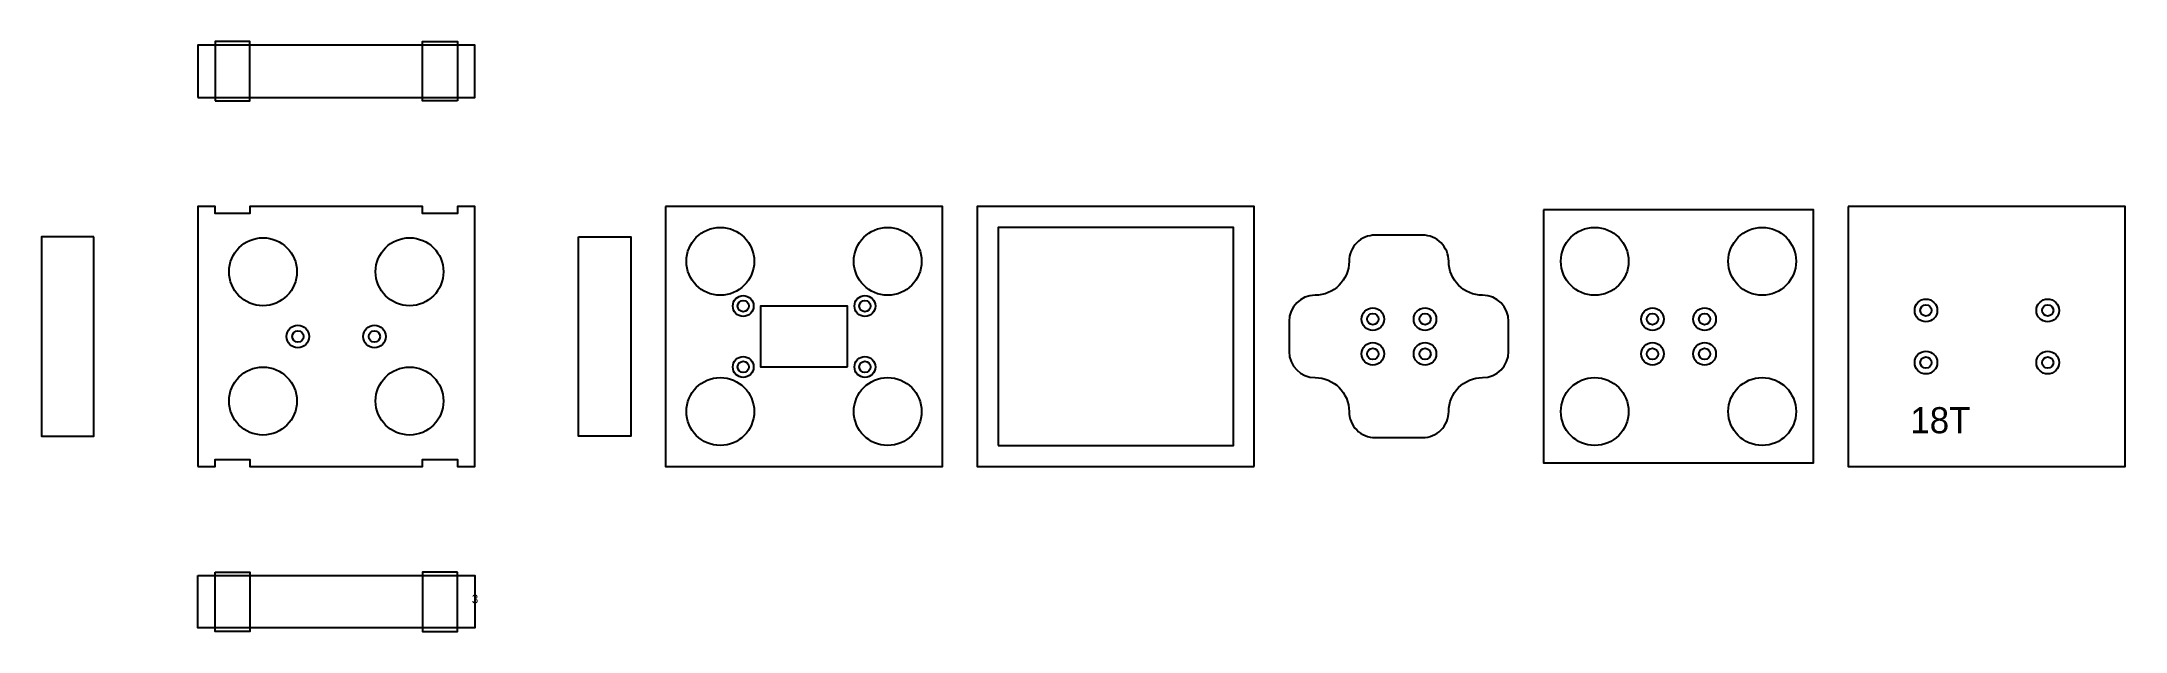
# Model space of a CAD drawing. Header units: millimetres. Extents: x 370 to 1568, y 210 to 548.
import ezdxf

# ---------------------------------------------------------------- set-up
doc = ezdxf.new("R2010")
doc.units = ezdxf.units.MM
for name, color, linetype in [('TEXT', 3, 'Continuous'), ('볼트 구멍', 7, 'Continuous'), ('치구', 7, 'Continuous')]:
    doc.layers.add(name, color=color, linetype=linetype)

msp = doc.modelspace()

# ---------------------------------------------------------------- linework, layer by layer
at = {"layer": '볼트 구멍', "color": 3}
msp.add_lwpolyline([(833.5, 361.5), (833.5, 396.5), (783.5, 396.5), (783.5, 361.5)], close=True, dxfattribs=at)
at = {"layer": '볼트 구멍', "color": 6}
for centre, radius in [((773.5, 396.5), 6), ((843.5, 396.5), 6), ((1135.6, 389), 6.5), ((1165.6, 389), 6.5), ((1296.4, 389), 6.5), ((1326.4, 389), 6.5), ((1453.7, 394), 6.5), ((1523.7, 394), 6.5), ((1135.6, 369), 6.5), ((1165.6, 369), 6.5), ((1296.4, 369), 6.5), ((1326.4, 369), 6.5), ((773.5, 361.5), 6), ((843.5, 361.5), 6), ((1453.7, 364), 6.5), ((1523.7, 364), 6.5)]:
    msp.add_circle(centre, radius, dxfattribs=at)
at = {"layer": '볼트 구멍', "color": 3}
for centre in [(773.5, 396.5), (843.5, 396.5), (1453.7, 394), (1523.7, 394), (1135.6, 389), (1165.6, 389), (1296.4, 389), (1326.4, 389), (517.4, 379), (561.4, 379), (1135.6, 369), (1165.6, 369), (1296.4, 369), (1326.4, 369), (773.5, 361.5), (843.5, 361.5), (1453.7, 364), (1523.7, 364)]:
    msp.add_circle(centre, 3.25, dxfattribs=at)
at = {"layer": '볼트 구멍', "color": 2}
for centre in [(517.4, 379), (561.4, 379)]:
    msp.add_circle(centre, 6.5, dxfattribs=at)
at = {"layer": '치구'}
for points in [[(459.8, 516.4), (619.1, 516.4), (619.1, 546.4), (459.8, 546.4)], [(459.8, 304.4), (469.8, 304.4), (469.8, 308.4), (489.8, 308.4), (489.8, 304.4), (589.1, 304.4), (589.1, 308.4), (609.1, 308.4), (609.1, 304.4), (619.1, 304.4), (619.1, 453.7), (609.1, 453.7), (609.1, 449.7), (589.1, 449.7), (589.1, 453.7), (489.8, 453.7), (489.8, 449.7), (469.8, 449.7), (469.8, 453.7), (459.8, 453.7)], [(728.8, 453.7), (728.8, 304.4), (888.1, 304.4), (888.1, 453.7)], [(1067.4, 304.4), (1067.4, 453.7), (908.1, 453.7), (908.1, 304.4)], [(1233.7, 451.7), (1233.7, 306.4), (1389, 306.4), (1389, 451.7)], [(1409, 453.7), (1409, 304.4), (1568.3, 304.4), (1568.3, 453.7)], [(400, 436.3), (370, 436.3), (370, 321.8), (400, 321.8)], [(678.8, 436.3), (708.8, 436.3), (708.8, 321.8), (678.8, 321.8)], [(920.1, 316.4), (1055.4, 316.4), (1055.4, 441.7), (920.1, 441.7)], [(459.8, 241.6), (619.1, 241.6), (619.1, 211.6), (459.8, 211.6)]]:
    msp.add_lwpolyline(points, close=True, dxfattribs=at)
at = {"layer": '치구', "color": 1}
for points in [[(469.8, 514.4), (489.8, 514.4), (489.8, 548.4), (469.8, 548.4)], [(609.1, 514.4), (589.1, 514.4), (589.1, 548.4), (609.1, 548.4)], [(469.8, 243.6), (489.8, 243.6), (489.8, 209.6), (469.8, 209.6)], [(609.1, 243.6), (589.1, 243.6), (589.1, 209.6), (609.1, 209.6)]]:
    msp.add_lwpolyline(points, close=True, dxfattribs=at)
at = {"layer": '치구'}
msp.add_lwpolyline([(1087.4, 387.7), (1087.4, 370.4, 0.414213), (1102.4, 355.4, -0.414213), (1121.9, 335.9, 0.414214), (1136.9, 320.9), (1164.2, 320.9, 0.414214), (1179.2, 335.9, -0.414213), (1198.7, 355.4, 0.414213), (1213.7, 370.4), (1213.7, 387.7, 0.414213), (1198.7, 402.7, -0.414213), (1179.2, 422.2, 0.414214), (1164.2, 437.2), (1136.9, 437.2, 0.414214), (1121.9, 422.2, -0.414213), (1102.4, 402.7, 0.414213)], format="xyb", close=True, dxfattribs=at)
for centre in [(497.3, 416.2), (581.6, 416.2), (760.3, 422.2), (856.6, 422.2), (1263.2, 422.2), (1359.5, 422.2), (497.3, 341.9), (581.6, 341.9), (760.3, 335.9), (856.6, 335.9), (1263.2, 335.9), (1359.5, 335.9)]:
    msp.add_circle(centre, 19.5, dxfattribs=at)

# ---------------------------------------------------------------- texts
at = {"layer": 'TEXT', "color": 1}
for s, height, p in [('18T', 15, (1444.7, 323.4)), ('3', 5, (617.4, 225.7))]:
    msp.add_text(s, height=height, dxfattribs=at).set_placement(p)

doc.saveas('drawing.dxf')
